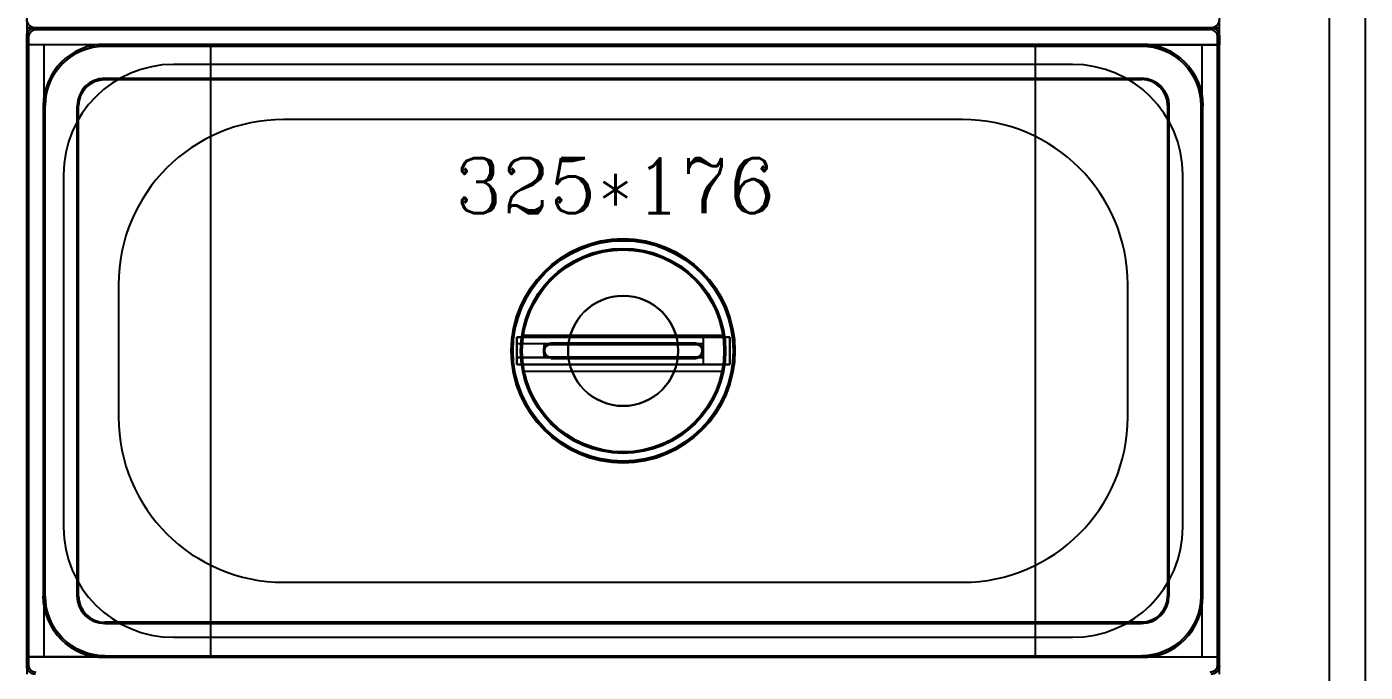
# Model space of a CAD drawing. Header units: millimetres. Extents: x 43168.9 to 43194.6, y -25545.1 to -25543.4.
# Drawn here: x 43170.38278 to 43170.39007, y -25543.88155 to -25543.87803 of the extents above; entities that cross this region are included whole.
import ezdxf

# ---------------------------------------------------------------- set-up
doc = ezdxf.new("R2010")
doc.units = ezdxf.units.MM
doc.header["$LTSCALE"] = 200
doc.layers.add('olcuic_sgh', color=183, linetype='Continuous')
doc.styles.add('ROMANC', font='romanc')

msp = doc.modelspace()

# ---------------------------------------------------------------- linework, layer by layer
for p, q in [((43170.38987904171, -25543.91191939969), (43170.38987904171, -25543.87391939969)), ((43170.38277904171, -25543.87451939969), (43170.38277904171, -25543.87803939969)), ((43170.3892790417, -25543.87803939969), (43170.3892790417, -25543.87451939969)), ((43170.3892790417, -25543.87803939969), (43170.38277904171, -25543.87803939969)), ((43170.38277904171, -25543.87803939969), (43170.38277904171, -25543.88155939969)), ((43170.38277904171, -25543.87803939969), (43170.3892790417, -25543.87803939969)), ((43170.38277904167, -25543.88151439969, 0.01700530812396488), (43170.38277904167, -25543.87808439969, 0.01700530812396488)), ((43170.38277904167, -25543.87808439969, 0.017), (43170.38277904167, -25543.87808439969, 0.01700530812396488)), ((43170.38278904167, -25543.87808939969, 0.01700530812396488), (43170.38278904167, -25543.88150939969, 0.01700530812396488)), ((43170.38278904167, -25543.87808939969, 0.01702030812396488), (43170.38278904167, -25543.88150939969, 0.01702030812396488)), ((43170.38278904167, -25543.87808939969, 0.01700530812396488), (43170.38278904167, -25543.87808939969, 0.01702030812396488)), ((43170.38282404167, -25543.87803939969, 0.01700530812396488), (43170.38923404167, -25543.87803939969, 0.01700530812396488)), ((43170.38282404167, -25543.87803939969, 0.01700530812396488), (43170.38282404167, -25543.87803939969, 0.017)), ((43170.38282404167, -25543.87803939969, 0.01700530812396488), (43170.38923404167, -25543.87803939969, 0.01700530812396488)), ((43170.38282404167, -25543.87803939969, 0.01700530812396488), (43170.38282404167, -25543.87803939969, 0.017)), ((43170.38282904166, -25543.87804939969, 0.01700530812396488), (43170.38922904167, -25543.87804939969, 0.01700530812396488)), ((43170.38282904166, -25543.87804939969, 0.01702030812396488), (43170.38922904167, -25543.87804939969, 0.01702030812396488)), ((43170.38282904166, -25543.87804939969, 0.01702030812396488), (43170.38282904166, -25543.87804939969, 0.01700530812396488)), ((43170.38922904167, -25543.87804939969, 0.01702030812396488), (43170.38922904167, -25543.87804939969, 0.01700530812396488)), ((43170.38923404167, -25543.87803939969, 0.01700530812396488), (43170.38923404167, -25543.87803939969, 0.017)), ((43170.38923404167, -25543.87803939969, 0.01700530812396488), (43170.38923404167, -25543.87803939969, 0.017)), ((43170.38926904167, -25543.87808939969, 0.01700530812396488), (43170.38926904167, -25543.87808939969, 0.01702030812396488)), ((43170.38926904167, -25543.88150939969, 0.01700530812396488), (43170.38926904167, -25543.87808939969, 0.01700530812396488)), ((43170.38926904167, -25543.88150939969, 0.01702030812396488), (43170.38926904167, -25543.87808939969, 0.01702030812396488)), ((43170.3892790417, -25543.88155939969), (43170.3892790417, -25543.87803939969)), ((43170.38927904166, -25543.87808439969, 0.017), (43170.38927904166, -25543.87808439969, 0.01700530812396488)), ((43170.38927904166, -25543.88151439969, 0.01700530812396488), (43170.38927904166, -25543.87808439969, 0.01700530812396488)), ((43170.38320404167, -25543.87813939969, 0.01697536612259146), (43170.38885404167, -25543.87813939969, 0.01697536612259146)), ((43170.38320404167, -25543.87813939969, 0.01701030812396488), (43170.38885404167, -25543.87813939969, 0.01701030812396488)), ((43170.38320404167, -25543.87813939969, 0.01697536612259146), (43170.38320404167, -25543.87813939969, 0.01701030812396488)), ((43170.38320404335, -25543.87812939969, 0.01702030812396488), (43170.38885403999, -25543.87812939969, 0.01702030812396488)), ((43170.38320404335, -25543.87812939969, 0.01702030812396488), (43170.38885403999, -25543.87812939969, 0.01702030812396488)), ((43170.38885404167, -25543.87813939969, 0.01697536612259146), (43170.38885404167, -25543.87813939969, 0.01701030812396488)), ((43170.38847904171, -25543.87823939969), (43170.38357904171, -25543.87823939969)), ((43170.38320404167, -25543.87831439969, 0.01697536614549532), (43170.38885404167, -25543.87831439969, 0.01697536614549532)), ((43170.38320404167, -25543.87831439969, 0.01697536614549532), (43170.38320404167, -25543.87832167909, 0.01699536614549532)), ((43170.38885404167, -25543.87831439969, 0.01697536614549532), (43170.38885404167, -25543.87832167909, 0.01699536614549532)), ((43170.38320404167, -25543.87832167909, 0.01699536614549532), (43170.38885404167, -25543.87832167909, 0.01699536614549532)), ((43170.38286904167, -25543.87846439969, 0.01702030812396488), (43170.38286904167, -25543.88113439969, 0.01702030812396488)), ((43170.38286904167, -25543.87846439969, 0.01702030812396488), (43170.38286904167, -25543.88113439969, 0.01702030812396488)), ((43170.38287904167, -25543.88113439969, 0.01697536612259146), (43170.38287904167, -25543.87846439969, 0.01697536612259146)), ((43170.38287904167, -25543.87846439969, 0.01697536612259146), (43170.38287904167, -25543.87846439969, 0.01701030812396488)), ((43170.38287904167, -25543.88113439969, 0.01701030812396488), (43170.38287904167, -25543.87846439969, 0.01701030812396488)), ((43170.38305404167, -25543.88113439969, 0.01697536614549532), (43170.38305404167, -25543.87846439969, 0.01697536614549532)), ((43170.38305404167, -25543.87846439969, 0.01697536614549532), (43170.38306132107, -25543.87846439969, 0.01699536614549532)), ((43170.38306132107, -25543.88113439969, 0.01699536614549532), (43170.38306132107, -25543.87846439969, 0.01699536614549532)), ((43170.38900404167, -25543.87846439969, 0.01697536614549532), (43170.38899676226, -25543.87846439969, 0.01699536614549532)), ((43170.38899676226, -25543.87846439969, 0.01699536614549532), (43170.38899676226, -25543.88113439969, 0.01699536614549532)), ((43170.38900404167, -25543.87846439969, 0.01697536614549532), (43170.38900404167, -25543.88113439969, 0.01697536614549532)), ((43170.38917904167, -25543.87846439969, 0.01697536612259146), (43170.38917904167, -25543.87846439969, 0.01701030812396488)), ((43170.38917904167, -25543.88113439969, 0.01697536612259146), (43170.38917904167, -25543.87846439969, 0.01697536612259146)), ((43170.38917904167, -25543.88113439969, 0.01701030812396488), (43170.38917904167, -25543.87846439969, 0.01701030812396488)), ((43170.38918904166, -25543.88113439969, 0.01702030812396488), (43170.38918904166, -25543.87846439969, 0.01702030812396488)), ((43170.38918904166, -25543.88113439969, 0.01702030812396488), (43170.38918904166, -25543.87846439969, 0.01702030812396488)), ((43170.38787904171, -25543.87853939969), (43170.38417904171, -25543.87853939969)), ((43170.38297904171, -25543.87883939969), (43170.38297904171, -25543.88075939969)), ((43170.38907904171, -25543.88075939969), (43170.38907904171, -25543.87883939969)), ((43170.38327904171, -25543.87943939969), (43170.38327904171, -25543.88015939969)), ((43170.38877904171, -25543.88015939969), (43170.38877904171, -25543.87943939969)), ((43170.3854503522, -25543.87972401495, 0.01694680992983347), (43170.3866103522, -25543.87972401495, 0.01694680992983347)), ((43170.3854503522, -25543.87987401495, 0.01694680992983347), (43170.3854503522, -25543.87972401495, 0.01694680992983347)), ((43170.38547729145, -25543.87971368586), (43170.38658079196, -25543.87971368586)), ((43170.3864253522, -25543.87975801495, 0.01694680992983347), (43170.3856353522, -25543.87975801495, 0.01694680992983347)), ((43170.3864253522, -25543.87975801495, 0.01694680992983347), (43170.3856353522, -25543.87975801495, 0.01694680992983347)), ((43170.3856353522, -25543.87976401495, 0.01692525226054939), (43170.3864253522, -25543.87976401495, 0.01692525226054939)), ((43170.3856353522, -25543.87976401495, 0.01692525226054939), (43170.3856353522, -25543.87976401495, 0.01694080992983348)), ((43170.3856353522, -25543.87976401495, 0.01694080992983348), (43170.3864253522, -25543.87976401495, 0.01694080992983348)), ((43170.3864253522, -25543.87976401495, 0.01692525226054939), (43170.3864253522, -25543.87976401495, 0.01694080992983348)), ((43170.3866103522, -25543.87972401495, 0.01694680992983347), (43170.3866103522, -25543.87987401495, 0.01694680992983347)), ((43170.3864253522, -25543.87983401495, 0.01692525226054939), (43170.3856353522, -25543.87983401495, 0.01692525226054939)), ((43170.3856353522, -25543.87983401495, 0.01692525226054939), (43170.3856353522, -25543.87983401495, 0.01694080992983348)), ((43170.3864253522, -25543.87983401495, 0.01694080992983348), (43170.3856353522, -25543.87983401495, 0.01694080992983348)), ((43170.3856353522, -25543.87984001495, 0.01694680992983347), (43170.3864253522, -25543.87984001495, 0.01694680992983347)), ((43170.3856353522, -25543.87984001495, 0.01694680992983347), (43170.3864253522, -25543.87984001495, 0.01694680992983347)), ((43170.3864253522, -25543.87983401495, 0.01692525226054939), (43170.3864253522, -25543.87983401495, 0.01694080992983348)), ((43170.3866103522, -25543.87987401495, 0.01694680992983347), (43170.3854503522, -25543.87987401495, 0.01694680992983347)), ((43170.38548160679, -25543.87990935524), (43170.38657647662, -25543.87990935524)), ((43170.38417904171, -25543.88105939969), (43170.38787904171, -25543.88105939969)), ((43170.38287904167, -25543.88113439969, 0.01697536612259146), (43170.38287904167, -25543.88113439969, 0.01701030812396488)), ((43170.38305404167, -25543.88113439969, 0.01697536614549532), (43170.38306132107, -25543.88113439969, 0.01699536614549532)), ((43170.38900404167, -25543.88113439969, 0.01697536614549532), (43170.38899676226, -25543.88113439969, 0.01699536614549532)), ((43170.38917904167, -25543.88113439969, 0.01697536612259146), (43170.38917904167, -25543.88113439969, 0.01701030812396488)), ((43170.38885404167, -25543.88127712028, 0.01699536614549532), (43170.38320404167, -25543.88127712028, 0.01699536614549532)), ((43170.38320404167, -25543.88128439969, 0.01697536614549532), (43170.38320404167, -25543.88127712028, 0.01699536614549532)), ((43170.38320404167, -25543.88128439969, 0.01697536614549532), (43170.38885404167, -25543.88128439969, 0.01697536614549532)), ((43170.38885404167, -25543.88128439969, 0.01697536614549532), (43170.38885404167, -25543.88127712028, 0.01699536614549532)), ((43170.38357904171, -25543.88135939969), (43170.38847904171, -25543.88135939969)), ((43170.38277904167, -25543.88151439969, 0.017), (43170.38277904167, -25543.88151439969, 0.01700530812396488)), ((43170.38278904167, -25543.88150939969, 0.01700530812396488), (43170.38278904167, -25543.88150939969, 0.01702030812396488)), ((43170.38320404167, -25543.88145939969, 0.01697536612259146), (43170.38885404167, -25543.88145939969, 0.01697536612259146)), ((43170.38320404167, -25543.88145939969, 0.01701030812396488), (43170.38885404167, -25543.88145939969, 0.01701030812396488)), ((43170.38320404167, -25543.88145939969, 0.01697536612259146), (43170.38320404167, -25543.88145939969, 0.01701030812396488)), ((43170.38885403999, -25543.88146939969, 0.01702030812396488), (43170.38320404335, -25543.88146939969, 0.01702030812396488)), ((43170.38885403999, -25543.88146939969, 0.01702030812396488), (43170.38320404335, -25543.88146939969, 0.01702030812396488)), ((43170.38885404167, -25543.88145939969, 0.01697536612259146), (43170.38885404167, -25543.88145939969, 0.01701030812396488)), ((43170.38926904167, -25543.88150939969, 0.01700530812396488), (43170.38926904167, -25543.88150939969, 0.01702030812396488)), ((43170.38927904166, -25543.88151439969, 0.017), (43170.38927904166, -25543.88151439969, 0.01700530812396488))]:
    msp.add_line(p, q)
at = {"extrusion": (0, 0, -1)}
for p, q in [((43170.38277904167, -25543.87808439969, 0.017), (43170.38277904167, -25543.87813301733, 0.017)), ((43170.38282404167, -25543.87803939969, 0.017), (43170.38923404167, -25543.87803939969, 0.017)), ((43170.38923404167, -25543.87803939969, 0.017), (43170.38282404167, -25543.87803939969, 0.017)), ((43170.38927904166, -25543.87808439969, 0.017), (43170.38927904166, -25543.87813301733, 0.017)), ((43170.38927904166, -25543.87813301733, 0.017), (43170.38277904167, -25543.87813301733, 0.017)), ((43170.38277904167, -25543.87813301733, 0.01699999849628868), (43170.38277904167, -25543.88146578204, 0.01699999849628868)), ((43170.38287264581, -25543.87813301733, 0.01699999849628868), (43170.38277904167, -25543.87813301733, 0.01699999849628868)), ((43170.38287264581, -25543.87813301733, 0.01696730481344064), (43170.38287264581, -25543.88146578204, 0.01696730481344064)), ((43170.38378255105, -25543.87813301733, 0.01696730481344064), (43170.38287264581, -25543.87813301733, 0.01696730481344064)), ((43170.38287264581, -25543.87813301733, 0.01699999849628868), (43170.38287264581, -25543.88146578204, 0.01699999849628868)), ((43170.38827553229, -25543.87813301733, 0.01697012413971282), (43170.38378255105, -25543.87813301733, 0.01697012413971282)), ((43170.38378255105, -25543.88146578204, 0.01697012413971282), (43170.38378255105, -25543.87813301733, 0.01697012413971282)), ((43170.38378255105, -25543.88146578204, 0.01696730481344064), (43170.38378255105, -25543.87813301733, 0.01696730481344064)), ((43170.38827553229, -25543.87813301733, 0.01697012413971282), (43170.38827553229, -25543.88146578204, 0.01697012413971282)), ((43170.38827553229, -25543.87813301733, 0.01696730481344064), (43170.38827553229, -25543.88146578204, 0.01696730481344064)), ((43170.38827553229, -25543.87813301733, 0.01696730481344064), (43170.38918543753, -25543.87813301733, 0.01696730481344064)), ((43170.38918543753, -25543.88146578204, 0.01696730481344064), (43170.38918543753, -25543.87813301733, 0.01696730481344064)), ((43170.38918543753, -25543.88146578204, 0.01699999849628868), (43170.38918543753, -25543.87813301733, 0.01699999849628868)), ((43170.38918543753, -25543.87813301733, 0.01699999849628868), (43170.38927904166, -25543.87813301733, 0.01699999849628868)), ((43170.38927904166, -25543.88146578204, 0.01699999849628868), (43170.38927904166, -25543.87813301733, 0.01699999849628868)), ((43170.38646620157, -25543.87972401495, 0.01694268207227696), (43170.3854503522, -25543.87972401495, 0.01694268207227696)), ((43170.3854503522, -25543.87972401495, 0.01694268207227696), (43170.3854503522, -25543.87976127201, 0.01694268207227696)), ((43170.38646620157, -25543.87976127201, 0.01694268207227696), (43170.3854503522, -25543.87976127201, 0.01694268207227696)), ((43170.3855975962, -25543.87976127201, 0.01694264986646793), (43170.3854503522, -25543.87976127201, 0.01694264986646793)), ((43170.3854503522, -25543.87976127201, 0.01694264986646793), (43170.3854503522, -25543.87983607016, 0.01694264986646793)), ((43170.38646620157, -25543.87976127201, 0.01692079883209156), (43170.3855975962, -25543.87976127201, 0.01692079883209156)), ((43170.3855975962, -25543.87976127201, 0.01692079883209156), (43170.3855975962, -25543.87983607016, 0.01692079883209156)), ((43170.3855975962, -25543.87976127201, 0.01694264986646793), (43170.3855975962, -25543.87983607016, 0.01694264986646793)), ((43170.38646620157, -25543.87972401495, 0.01694268207227696), (43170.38646620157, -25543.87976127201, 0.01694268207227696)), ((43170.3866103522, -25543.87972401495, 0.01694270540042316), (43170.38646620157, -25543.87972401495, 0.01694270540042316)), ((43170.38646620157, -25543.87972401495, 0.01694270540042316), (43170.38646620157, -25543.87987401495, 0.01694270540042316)), ((43170.38646620157, -25543.87976127201, 0.01692079883209156), (43170.38646620157, -25543.87983607016, 0.01692079883209156)), ((43170.3866103522, -25543.87987401495, 0.01694270540042316), (43170.3866103522, -25543.87972401495, 0.01694270540042316)), ((43170.38646620157, -25543.87983607016, 0.01694268207227696), (43170.3854503522, -25543.87983607016, 0.01694268207227696)), ((43170.3854503522, -25543.87983607016, 0.01694268207227696), (43170.3854503522, -25543.87987401495, 0.01694268207227696)), ((43170.3854503522, -25543.87983607016, 0.01694264986646793), (43170.3855975962, -25543.87983607016, 0.01694264986646793)), ((43170.3855975962, -25543.87983607016, 0.01692079883209156), (43170.38646620157, -25543.87983607016, 0.01692079883209156)), ((43170.38646620157, -25543.87983607016, 0.01694268207227696), (43170.38646620157, -25543.87987401495, 0.01694268207227696)), ((43170.3854503522, -25543.87987401495, 0.01694268207227696), (43170.38646620157, -25543.87987401495, 0.01694268207227696)), ((43170.38646620157, -25543.87987401495, 0.01694270540042316), (43170.3866103522, -25543.87987401495, 0.01694270540042316)), ((43170.38277904167, -25543.88146578204, 0.017), (43170.38927904166, -25543.88146578204, 0.017)), ((43170.38277904167, -25543.88151439969, 0.017), (43170.38277904167, -25543.88146578204, 0.017)), ((43170.38287264581, -25543.88146578204, 0.01699999849628868), (43170.38277904167, -25543.88146578204, 0.01699999849628868)), ((43170.38378255105, -25543.88146578204, 0.01696730481344064), (43170.38287264581, -25543.88146578204, 0.01696730481344064)), ((43170.38378255105, -25543.88146578204, 0.01697012413971282), (43170.38827553229, -25543.88146578204, 0.01697012413971282)), ((43170.38827553229, -25543.88146578204, 0.01696730481344064), (43170.38918543753, -25543.88146578204, 0.01696730481344064)), ((43170.38918543753, -25543.88146578204, 0.01699999849628868), (43170.38927904166, -25543.88146578204, 0.01699999849628868)), ((43170.38927904166, -25543.88151439969, 0.017), (43170.38927904166, -25543.88146578204, 0.017))]:
    msp.add_line(p, q, dxfattribs=at)
at = {"extrusion": (-1, 9.963745684997313e-15, 0)}
for p, q in [((43170.38277904167, -25543.88151439969, 0.01700530812396488), (43170.38277904167, -25543.87808439969, 0.01700530812396488)), ((43170.38277904167, -25543.87808439969, 0.017), (43170.38277904167, -25543.87808439969, 0.01700530812396488)), ((43170.38277904167, -25543.87808439969, 0.017), (43170.38277904167, -25543.87813301733, 0.017)), ((43170.38278904167, -25543.87808939969, 0.01702030812396488), (43170.38278904167, -25543.88150939969, 0.01702030812396488)), ((43170.38278904167, -25543.87808939969, 0.01700530812396488), (43170.38278904167, -25543.87808939969, 0.01702030812396488)), ((43170.38278904167, -25543.87808939969, 0.01700530812396488), (43170.38278904167, -25543.88150939969, 0.01700530812396488)), ((43170.38277904167, -25543.87813301733, 0.017), (43170.38277904167, -25543.87813301733, 0.01699999849628868)), ((43170.38277904167, -25543.87813301733, 0.01699999849628868), (43170.38277904167, -25543.88146578204, 0.01699999849628868)), ((43170.38287264581, -25543.87813301733, 0.01699999849628868), (43170.38287264581, -25543.88146578204, 0.01699999849628868)), ((43170.38287264581, -25543.87813301733, 0.01696730481344064), (43170.38287264581, -25543.87813301733, 0.01699999849628868)), ((43170.38287264581, -25543.87813301733, 0.01696730481344064), (43170.38287264581, -25543.88146578204, 0.01696730481344064)), ((43170.38277904167, -25543.88151439969, 0.017), (43170.38277904167, -25543.88146578204, 0.017)), ((43170.38277904167, -25543.88146578204, 0.017), (43170.38277904167, -25543.88146578204, 0.01699999849628868)), ((43170.38277904167, -25543.88151439969, 0.017), (43170.38277904167, -25543.88151439969, 0.01700530812396488)), ((43170.38278904167, -25543.88150939969, 0.01700530812396488), (43170.38278904167, -25543.88150939969, 0.01702030812396488)), ((43170.38287264581, -25543.88146578204, 0.01696730481344064), (43170.38287264581, -25543.88146578204, 0.01699999849628868))]:
    msp.add_line(p, q, dxfattribs=at)
at = {"extrusion": (-9.496606255287728e-15, -1, 0)}
for p, q in [((43170.38282404167, -25543.87803939969, 0.017), (43170.38923404167, -25543.87803939969, 0.017)), ((43170.38282404167, -25543.87803939969, 0.01700530812396488), (43170.38282404167, -25543.87803939969, 0.017)), ((43170.38282404167, -25543.87803939969, 0.01700530812396488), (43170.38923404167, -25543.87803939969, 0.01700530812396488)), ((43170.38923404167, -25543.87803939969, 0.01700530812396488), (43170.38923404167, -25543.87803939969, 0.017))]:
    msp.add_line(p, q, dxfattribs=at)
at = {"extrusion": (9.451200031648997e-15, 1, 0)}
for p, q in [((43170.38282404167, -25543.87803939969, 0.01700530812396488), (43170.38923404167, -25543.87803939969, 0.01700530812396488)), ((43170.38282404167, -25543.87803939969, 0.01700530812396488), (43170.38282404167, -25543.87803939969, 0.017)), ((43170.38923404167, -25543.87803939969, 0.017), (43170.38282404167, -25543.87803939969, 0.017)), ((43170.38923404167, -25543.87803939969, 0.01700530812396488), (43170.38923404167, -25543.87803939969, 0.017))]:
    msp.add_line(p, q, dxfattribs=at)
at = {"extrusion": (9.718824414232837e-15, 1, 0)}
for p, q in [((43170.38282904166, -25543.87804939969, 0.01702030812396488), (43170.38922904167, -25543.87804939969, 0.01702030812396488)), ((43170.38282904166, -25543.87804939969, 0.01702030812396488), (43170.38282904166, -25543.87804939969, 0.01700530812396488)), ((43170.38282904166, -25543.87804939969, 0.01700530812396488), (43170.38922904167, -25543.87804939969, 0.01700530812396488)), ((43170.38922904167, -25543.87804939969, 0.01702030812396488), (43170.38922904167, -25543.87804939969, 0.01700530812396488)), ((43170.38927904166, -25543.87813301733, 0.017), (43170.38277904167, -25543.87813301733, 0.017)), ((43170.38277904167, -25543.87813301733, 0.017), (43170.38277904167, -25543.87813301733, 0.01699999849628868)), ((43170.38287264581, -25543.87813301733, 0.01699999849628868), (43170.38277904167, -25543.87813301733, 0.01699999849628868)), ((43170.38287264581, -25543.87813301733, 0.01696730481344064), (43170.38287264581, -25543.87813301733, 0.01699999849628868)), ((43170.38378255105, -25543.87813301733, 0.01696730481344064), (43170.38287264581, -25543.87813301733, 0.01696730481344064)), ((43170.38378255105, -25543.87813301733, 0.01697012413971282), (43170.38378255105, -25543.87813301733, 0.01696730481344064)), ((43170.38827553229, -25543.87813301733, 0.01697012413971282), (43170.38378255105, -25543.87813301733, 0.01697012413971282)), ((43170.38827553229, -25543.87813301733, 0.01696730481344064), (43170.38918543753, -25543.87813301733, 0.01696730481344064)), ((43170.38827553229, -25543.87813301733, 0.01697012413971282), (43170.38827553229, -25543.87813301733, 0.01696730481344064)), ((43170.38918543753, -25543.87813301733, 0.01699999849628868), (43170.38927904166, -25543.87813301733, 0.01699999849628868)), ((43170.38918543753, -25543.87813301733, 0.01696730481344064), (43170.38918543753, -25543.87813301733, 0.01699999849628868)), ((43170.38927904166, -25543.87813301733, 0.017), (43170.38927904166, -25543.87813301733, 0.01699999849628868))]:
    msp.add_line(p, q, dxfattribs=at)
at = {"extrusion": (1, -8.984060601939412e-15, 0)}
for p, q in [((43170.38926904167, -25543.88150939969, 0.01700530812396488), (43170.38926904167, -25543.87808939969, 0.01700530812396488)), ((43170.38926904167, -25543.87808939969, 0.01700530812396488), (43170.38926904167, -25543.87808939969, 0.01702030812396488)), ((43170.38926904167, -25543.88150939969, 0.01702030812396488), (43170.38926904167, -25543.87808939969, 0.01702030812396488)), ((43170.38927904166, -25543.87808439969, 0.017), (43170.38927904166, -25543.87813301733, 0.017)), ((43170.38927904166, -25543.87808439969, 0.017), (43170.38927904166, -25543.87808439969, 0.01700530812396488)), ((43170.38927904166, -25543.88151439969, 0.01700530812396488), (43170.38927904166, -25543.87808439969, 0.01700530812396488)), ((43170.38918543753, -25543.88146578204, 0.01696730481344064), (43170.38918543753, -25543.87813301733, 0.01696730481344064)), ((43170.38918543753, -25543.87813301733, 0.01696730481344064), (43170.38918543753, -25543.87813301733, 0.01699999849628868)), ((43170.38918543753, -25543.88146578204, 0.01699999849628868), (43170.38918543753, -25543.87813301733, 0.01699999849628868)), ((43170.38927904166, -25543.88146578204, 0.01699999849628868), (43170.38927904166, -25543.87813301733, 0.01699999849628868)), ((43170.38927904166, -25543.87813301733, 0.017), (43170.38927904166, -25543.87813301733, 0.01699999849628868)), ((43170.38918543753, -25543.88146578204, 0.01696730481344064), (43170.38918543753, -25543.88146578204, 0.01699999849628868)), ((43170.38926904167, -25543.88150939969, 0.01700530812396488), (43170.38926904167, -25543.88150939969, 0.01702030812396488)), ((43170.38927904166, -25543.88146578204, 0.017), (43170.38927904166, -25543.88146578204, 0.01699999849628868)), ((43170.38927904166, -25543.88151439969, 0.017), (43170.38927904166, -25543.88146578204, 0.017)), ((43170.38927904166, -25543.88151439969, 0.017), (43170.38927904166, -25543.88151439969, 0.01700530812396488))]:
    msp.add_line(p, q, dxfattribs=at)
at = {"extrusion": (-8.931519443861538e-15, -1, 0)}
for p, q in [((43170.38320404167, -25543.87813939969, 0.01697536612259146), (43170.38885404167, -25543.87813939969, 0.01697536612259146)), ((43170.38320404167, -25543.87813939969, 0.01697536612259146), (43170.38320404167, -25543.87813939969, 0.01701030812396488)), ((43170.38320404167, -25543.87813939969, 0.01701030812396488), (43170.38885404167, -25543.87813939969, 0.01701030812396488)), ((43170.38885404167, -25543.87813939969, 0.01697536612259146), (43170.38885404167, -25543.87813939969, 0.01701030812396488))]:
    msp.add_line(p, q, dxfattribs=at)
at = {"extrusion": (1, -9.963745684997313e-15, 0)}
for p, q in [((43170.38378255105, -25543.88146578204, 0.01696730481344064), (43170.38378255105, -25543.87813301733, 0.01696730481344064)), ((43170.38378255105, -25543.87813301733, 0.01697012413971282), (43170.38378255105, -25543.87813301733, 0.01696730481344064)), ((43170.38378255105, -25543.88146578204, 0.01697012413971282), (43170.38378255105, -25543.87813301733, 0.01697012413971282)), ((43170.38287904167, -25543.88113439969, 0.01697536612259146), (43170.38287904167, -25543.87846439969, 0.01697536612259146)), ((43170.38287904167, -25543.87846439969, 0.01697536612259146), (43170.38287904167, -25543.87846439969, 0.01701030812396488)), ((43170.38287904167, -25543.88113439969, 0.01701030812396488), (43170.38287904167, -25543.87846439969, 0.01701030812396488)), ((43170.38287904167, -25543.88113439969, 0.01697536612259146), (43170.38287904167, -25543.88113439969, 0.01701030812396488)), ((43170.38378255105, -25543.88146578204, 0.01697012413971282), (43170.38378255105, -25543.88146578204, 0.01696730481344064))]:
    msp.add_line(p, q, dxfattribs=at)
at = {"extrusion": (-1, 8.984060601939412e-15, 0)}
for p, q in [((43170.38827553229, -25543.87813301733, 0.01697012413971282), (43170.38827553229, -25543.88146578204, 0.01697012413971282)), ((43170.38827553229, -25543.87813301733, 0.01697012413971282), (43170.38827553229, -25543.87813301733, 0.01696730481344064)), ((43170.38827553229, -25543.87813301733, 0.01696730481344064), (43170.38827553229, -25543.88146578204, 0.01696730481344064)), ((43170.38917904167, -25543.88113439969, 0.01701030812396488), (43170.38917904167, -25543.87846439969, 0.01701030812396488)), ((43170.38917904167, -25543.87846439969, 0.01697536612259146), (43170.38917904167, -25543.87846439969, 0.01701030812396488)), ((43170.38917904167, -25543.88113439969, 0.01697536612259146), (43170.38917904167, -25543.87846439969, 0.01697536612259146)), ((43170.38917904167, -25543.88113439969, 0.01697536612259146), (43170.38917904167, -25543.88113439969, 0.01701030812396488)), ((43170.38827553229, -25543.88146578204, 0.01697012413971282), (43170.38827553229, -25543.88146578204, 0.01696730481344064))]:
    msp.add_line(p, q, dxfattribs=at)
at = {"extrusion": (8.392882913802558e-15, 0.9396926207859099, 0.3420201433256649)}
for p, q in [((43170.38320404167, -25543.87831439969, 0.01697536614549532), (43170.38320404167, -25543.87832167909, 0.01699536614549532)), ((43170.38320404167, -25543.87831439969, 0.01697536614549532), (43170.38885404167, -25543.87831439969, 0.01697536614549532)), ((43170.38885404167, -25543.87831439969, 0.01697536614549532), (43170.38885404167, -25543.87832167909, 0.01699536614549532)), ((43170.38320404167, -25543.87832167909, 0.01699536614549532), (43170.38885404167, -25543.87832167909, 0.01699536614549532))]:
    msp.add_line(p, q, dxfattribs=at)
at = {"extrusion": (-0.9396926207858992, 9.362858295579319e-15, 0.3420201433256944)}
for p, q in [((43170.38305404167, -25543.87846439969, 0.01697536614549532), (43170.38306132107, -25543.87846439969, 0.01699536614549532)), ((43170.38305404167, -25543.88113439969, 0.01697536614549532), (43170.38305404167, -25543.87846439969, 0.01697536614549532)), ((43170.38306132107, -25543.88113439969, 0.01699536614549532), (43170.38306132107, -25543.87846439969, 0.01699536614549532)), ((43170.38305404167, -25543.88113439969, 0.01697536614549532), (43170.38306132107, -25543.88113439969, 0.01699536614549532))]:
    msp.add_line(p, q, dxfattribs=at)
at = {"extrusion": (0.9396926207858992, -8.442255452335788e-15, 0.3420201433256944)}
for p, q in [((43170.38900404167, -25543.87846439969, 0.01697536614549532), (43170.38899676226, -25543.87846439969, 0.01699536614549532)), ((43170.38899676226, -25543.87846439969, 0.01699536614549532), (43170.38899676226, -25543.88113439969, 0.01699536614549532)), ((43170.38900404167, -25543.87846439969, 0.01697536614549532), (43170.38900404167, -25543.88113439969, 0.01697536614549532)), ((43170.38900404167, -25543.88113439969, 0.01697536614549532), (43170.38899676226, -25543.88113439969, 0.01699536614549532))]:
    msp.add_line(p, q, dxfattribs=at)
at = {"extrusion": (9.657594096541718e-15, 1, 0)}
for p, q in [((43170.38646620157, -25543.87972401495, 0.01694268207227696), (43170.3854503522, -25543.87972401495, 0.01694268207227696)), ((43170.3854503522, -25543.87972401495, 0.01694268207227696), (43170.3854503522, -25543.87972401495, 0.01694680992983347)), ((43170.3854503522, -25543.87972401495, 0.01694680992983347), (43170.3866103522, -25543.87972401495, 0.01694680992983347)), ((43170.3855975962, -25543.87976127201, 0.01694264986646793), (43170.3854503522, -25543.87976127201, 0.01694264986646793)), ((43170.3854503522, -25543.87976127201, 0.01694268207227696), (43170.3854503522, -25543.87976127201, 0.01694264986646793)), ((43170.38646620157, -25543.87976127201, 0.01694268207227696), (43170.3854503522, -25543.87976127201, 0.01694268207227696)), ((43170.3855975962, -25543.87976127201, 0.01692079883209156), (43170.3855975962, -25543.87976127201, 0.01694264986646793)), ((43170.38646620157, -25543.87976127201, 0.01692079883209156), (43170.3855975962, -25543.87976127201, 0.01692079883209156)), ((43170.38646620157, -25543.87972401495, 0.01694270540042316), (43170.38646620157, -25543.87972401495, 0.01694268207227696)), ((43170.3866103522, -25543.87972401495, 0.01694270540042316), (43170.38646620157, -25543.87972401495, 0.01694270540042316)), ((43170.38646620157, -25543.87976127201, 0.01694268207227696), (43170.38646620157, -25543.87976127201, 0.01692079883209156)), ((43170.3866103522, -25543.87972401495, 0.01694270540042316), (43170.3866103522, -25543.87972401495, 0.01694680992983347))]:
    msp.add_line(p, q, dxfattribs=at)
at = {"extrusion": (-1, 9.657594096541718e-15, 0)}
for p, q in [((43170.3854503522, -25543.87972401495, 0.01694268207227696), (43170.3854503522, -25543.87976127201, 0.01694268207227696)), ((43170.3854503522, -25543.87972401495, 0.01694268207227696), (43170.3854503522, -25543.87972401495, 0.01694680992983347)), ((43170.3854503522, -25543.87987401495, 0.01694680992983347), (43170.3854503522, -25543.87972401495, 0.01694680992983347)), ((43170.3854503522, -25543.87976127201, 0.01694264986646793), (43170.3854503522, -25543.87983607016, 0.01694264986646793)), ((43170.3854503522, -25543.87976127201, 0.01694268207227696), (43170.3854503522, -25543.87976127201, 0.01694264986646793)), ((43170.3855975962, -25543.87976127201, 0.01692079883209156), (43170.3855975962, -25543.87976127201, 0.01694264986646793)), ((43170.3855975962, -25543.87976127201, 0.01692079883209156), (43170.3855975962, -25543.87983607016, 0.01692079883209156)), ((43170.3855975962, -25543.87976127201, 0.01694264986646793), (43170.3855975962, -25543.87983607016, 0.01694264986646793)), ((43170.3854503522, -25543.87983607016, 0.01694264986646793), (43170.3854503522, -25543.87983607016, 0.01694268207227696)), ((43170.3854503522, -25543.87983607016, 0.01694268207227696), (43170.3854503522, -25543.87987401495, 0.01694268207227696)), ((43170.3855975962, -25543.87983607016, 0.01694264986646793), (43170.3855975962, -25543.87983607016, 0.01692079883209156)), ((43170.3854503522, -25543.87987401495, 0.01694268207227696), (43170.3854503522, -25543.87987401495, 0.01694680992983347))]:
    msp.add_line(p, q, dxfattribs=at)
at = {"extrusion": (-1.325527883456754e-14, -1, 0)}
for p, q in [((43170.3856353522, -25543.87976401495, 0.01694080992983348), (43170.3864253522, -25543.87976401495, 0.01694080992983348)), ((43170.3856353522, -25543.87976401495, 0.01692525226054939), (43170.3856353522, -25543.87976401495, 0.01694080992983348)), ((43170.3856353522, -25543.87976401495, 0.01692525226054939), (43170.3864253522, -25543.87976401495, 0.01692525226054939)), ((43170.3864253522, -25543.87976401495, 0.01692525226054939), (43170.3864253522, -25543.87976401495, 0.01694080992983348))]:
    msp.add_line(p, q, dxfattribs=at)
at = {"extrusion": (1, -9.657594096541718e-15, 0)}
for p, q in [((43170.38646620157, -25543.87972401495, 0.01694268207227696), (43170.38646620157, -25543.87976127201, 0.01694268207227696)), ((43170.38646620157, -25543.87972401495, 0.01694270540042316), (43170.38646620157, -25543.87972401495, 0.01694268207227696)), ((43170.38646620157, -25543.87972401495, 0.01694270540042316), (43170.38646620157, -25543.87987401495, 0.01694270540042316)), ((43170.38646620157, -25543.87976127201, 0.01694268207227696), (43170.38646620157, -25543.87976127201, 0.01692079883209156)), ((43170.38646620157, -25543.87976127201, 0.01692079883209156), (43170.38646620157, -25543.87983607016, 0.01692079883209156)), ((43170.3866103522, -25543.87987401495, 0.01694270540042316), (43170.3866103522, -25543.87972401495, 0.01694270540042316)), ((43170.3866103522, -25543.87972401495, 0.01694270540042316), (43170.3866103522, -25543.87972401495, 0.01694680992983347)), ((43170.3866103522, -25543.87972401495, 0.01694680992983347), (43170.3866103522, -25543.87987401495, 0.01694680992983347)), ((43170.38646620157, -25543.87983607016, 0.01692079883209156), (43170.38646620157, -25543.87983607016, 0.01694268207227696)), ((43170.38646620157, -25543.87983607016, 0.01694268207227696), (43170.38646620157, -25543.87987401495, 0.01694268207227696)), ((43170.38646620157, -25543.87987401495, 0.01694268207227696), (43170.38646620157, -25543.87987401495, 0.01694270540042316)), ((43170.3866103522, -25543.87987401495, 0.01694270540042316), (43170.3866103522, -25543.87987401495, 0.01694680992983347))]:
    msp.add_line(p, q, dxfattribs=at)
at = {"extrusion": (-9.657594096541718e-15, -1, 0)}
for p, q in [((43170.3854503522, -25543.87983607016, 0.01694264986646793), (43170.3855975962, -25543.87983607016, 0.01694264986646793)), ((43170.3854503522, -25543.87983607016, 0.01694264986646793), (43170.3854503522, -25543.87983607016, 0.01694268207227696)), ((43170.38646620157, -25543.87983607016, 0.01694268207227696), (43170.3854503522, -25543.87983607016, 0.01694268207227696)), ((43170.3855975962, -25543.87983607016, 0.01694264986646793), (43170.3855975962, -25543.87983607016, 0.01692079883209156)), ((43170.3855975962, -25543.87983607016, 0.01692079883209156), (43170.38646620157, -25543.87983607016, 0.01692079883209156)), ((43170.38646620157, -25543.87983607016, 0.01692079883209156), (43170.38646620157, -25543.87983607016, 0.01694268207227696)), ((43170.3854503522, -25543.87987401495, 0.01694268207227696), (43170.38646620157, -25543.87987401495, 0.01694268207227696)), ((43170.3854503522, -25543.87987401495, 0.01694268207227696), (43170.3854503522, -25543.87987401495, 0.01694680992983347)), ((43170.3866103522, -25543.87987401495, 0.01694680992983347), (43170.3854503522, -25543.87987401495, 0.01694680992983347)), ((43170.38646620157, -25543.87987401495, 0.01694268207227696), (43170.38646620157, -25543.87987401495, 0.01694270540042316)), ((43170.38646620157, -25543.87987401495, 0.01694270540042316), (43170.3866103522, -25543.87987401495, 0.01694270540042316)), ((43170.3866103522, -25543.87987401495, 0.01694270540042316), (43170.3866103522, -25543.87987401495, 0.01694680992983347))]:
    msp.add_line(p, q, dxfattribs=at)
at = {"extrusion": (1.325527883456754e-14, 1, 0)}
for p, q in [((43170.3864253522, -25543.87983401495, 0.01694080992983348), (43170.3856353522, -25543.87983401495, 0.01694080992983348)), ((43170.3856353522, -25543.87983401495, 0.01692525226054939), (43170.3856353522, -25543.87983401495, 0.01694080992983348)), ((43170.3864253522, -25543.87983401495, 0.01692525226054939), (43170.3856353522, -25543.87983401495, 0.01692525226054939)), ((43170.3864253522, -25543.87983401495, 0.01692525226054939), (43170.3864253522, -25543.87983401495, 0.01694080992983348))]:
    msp.add_line(p, q, dxfattribs=at)
at = {"extrusion": (-9.412230834112752e-15, -0.9396926207859099, 0.3420201433256649)}
for p, q in [((43170.38320404167, -25543.88128439969, 0.01697536614549532), (43170.38320404167, -25543.88127712028, 0.01699536614549532)), ((43170.38885404167, -25543.88127712028, 0.01699536614549532), (43170.38320404167, -25543.88127712028, 0.01699536614549532)), ((43170.38320404167, -25543.88128439969, 0.01697536614549532), (43170.38885404167, -25543.88128439969, 0.01697536614549532)), ((43170.38885404167, -25543.88128439969, 0.01697536614549532), (43170.38885404167, -25543.88127712028, 0.01699536614549532))]:
    msp.add_line(p, q, dxfattribs=at)
at = {"extrusion": (-9.228981872703886e-15, -1, 0)}
for p, q in [((43170.38287264581, -25543.88146578204, 0.01699999849628868), (43170.38277904167, -25543.88146578204, 0.01699999849628868)), ((43170.38277904167, -25543.88146578204, 0.017), (43170.38277904167, -25543.88146578204, 0.01699999849628868)), ((43170.38277904167, -25543.88146578204, 0.017), (43170.38927904166, -25543.88146578204, 0.017)), ((43170.38378255105, -25543.88146578204, 0.01696730481344064), (43170.38287264581, -25543.88146578204, 0.01696730481344064)), ((43170.38287264581, -25543.88146578204, 0.01696730481344064), (43170.38287264581, -25543.88146578204, 0.01699999849628868)), ((43170.38378255105, -25543.88146578204, 0.01697012413971282), (43170.38827553229, -25543.88146578204, 0.01697012413971282)), ((43170.38378255105, -25543.88146578204, 0.01697012413971282), (43170.38378255105, -25543.88146578204, 0.01696730481344064)), ((43170.38827553229, -25543.88146578204, 0.01697012413971282), (43170.38827553229, -25543.88146578204, 0.01696730481344064)), ((43170.38827553229, -25543.88146578204, 0.01696730481344064), (43170.38918543753, -25543.88146578204, 0.01696730481344064)), ((43170.38918543753, -25543.88146578204, 0.01696730481344064), (43170.38918543753, -25543.88146578204, 0.01699999849628868)), ((43170.38918543753, -25543.88146578204, 0.01699999849628868), (43170.38927904166, -25543.88146578204, 0.01699999849628868)), ((43170.38927904166, -25543.88146578204, 0.017), (43170.38927904166, -25543.88146578204, 0.01699999849628868))]:
    msp.add_line(p, q, dxfattribs=at)
at = {"extrusion": (1.001628684307519e-14, 1, 0)}
for p, q in [((43170.38320404167, -25543.88145939969, 0.01701030812396488), (43170.38885404167, -25543.88145939969, 0.01701030812396488)), ((43170.38320404167, -25543.88145939969, 0.01697536612259146), (43170.38320404167, -25543.88145939969, 0.01701030812396488)), ((43170.38320404167, -25543.88145939969, 0.01697536612259146), (43170.38885404167, -25543.88145939969, 0.01697536612259146)), ((43170.38885404167, -25543.88145939969, 0.01697536612259146), (43170.38885404167, -25543.88145939969, 0.01701030812396488))]:
    msp.add_line(p, q, dxfattribs=at)
for centre, radius in [((43170.38602904167, -25543.87979939969, 0.01697012413971282), 0.0006093832180644341), ((43170.38602904167, -25543.87979939969, 0.01697012413971282), 0.0006093832180644341), ((43170.38602904167, -25543.87979939968, 0.01699536614549532), 0.0006093832180644341), ((43170.38602904167, -25543.87979939968, 0.01697012413971282), 0.0006093832180644341), ((43170.38602904167, -25543.87979939969, 0.01697012413971282), 0.0006073208690102604), ((43170.38602904167, -25543.87979939969, 0.01697012413971282), 0.0006073208690102604), ((43170.38602904167, -25543.87979939969, 0.01693903110142297), 0.0006015590761448693), ((43170.38602904167, -25543.87979939969, 0.01694103110142297), 0.0006000000000000001), ((43170.38602904167, -25543.87979939969, 0.01694103110142297), 0.0006000000000000001), ((43170.38602904171, -25543.87979939969), 0.0005583683420431044), ((43170.38602904167, -25543.87979939969, 0.01693903110142298), 0.0005514594821579351), ((43170.38602904167, -25543.87979939969, 0.01694103110142298), 0.0005500000000000029), ((43170.38602904167, -25543.87979939969, 0.01694103110142298), 0.0005500000000000029), ((43170.38602904167, -25543.87979939969, 0.01673903110142297), 0.0003000860417076922), ((43170.38602904167, -25543.87979939969, 0.01674103110142297), 0.000300000000000523), ((43170.38602904167, -25543.87979939969, 0.01674103110142297), 0.000300000000000523)]:
    msp.add_circle(centre, radius)
at = {"extrusion": (0, 0, -1)}
for centre, radius in [((-43170.38602904167, -25543.87979939968, -0.01697012413971282), 0.0006093832180644341), ((-43170.38602904167, -25543.87979939968, -0.01699536614549532), 0.0006093832180644341), ((-43170.38602904167, -25543.87979939969, -0.01693903110142297), 0.0006015590761448693), ((-43170.38602904167, -25543.87979939969, -0.01693903110142298), 0.0005514594821579351), ((-43170.38602904167, -25543.87979939969, -0.01673903110142297), 0.0003000860417076922)]:
    msp.add_circle(centre, radius, dxfattribs=at)
for centre, radius, start, end in [((43170.38282404167, -25543.87799439969, 0.01700530812396488), 4.500000000000001e-05, 180, 270), ((43170.38282404167, -25543.87799439969, 0.01700530812396488), 4.500000000000001e-05, 180, 270), ((43170.38923404167, -25543.87799439969, 0.01700530812396488), 4.5e-05, 270, 0), ((43170.38923404167, -25543.87799439969, 0.017), 4.5e-05, 270, 0), ((43170.38282404167, -25543.87808439969, 0.01700530812396488), 4.5e-05, 90, 180), ((43170.38282404167, -25543.87808439969, 0.017), 4.5e-05, 90, 180), ((43170.38282904166, -25543.87808939969, 0.01700530812396488), 4e-05, 90, 180), ((43170.38282904166, -25543.87808939969, 0.01702030812396488), 4e-05, 90, 180), ((43170.38922904167, -25543.87808939969, 0.01702030812396488), 4e-05, 0, 90), ((43170.38922904167, -25543.87808939969, 0.01700530812396488), 4e-05, 0, 90), ((43170.38922904167, -25543.87808939969, 0.01700530812396488), 4e-05, 0, 90), ((43170.38922904167, -25543.87808939969, 0.01702030812396488), 4e-05, 0, 90), ((43170.38923404167, -25543.87808439969, 0.01700530812396488), 4.500000000000001e-05, 0, 90), ((43170.38923404167, -25543.87808439969, 0.01700530812396488), 4.500000000000001e-05, 0, 90), ((43170.38320404167, -25543.87846439969, 0.01702030812396488), 0.000335, 90, 180), ((43170.38320404167, -25543.87846439969, 0.01702030812396488), 0.000335, 90, 180), ((43170.38320404167, -25543.87846439969, 0.01697536612259146), 0.000325, 90, 180), ((43170.38320404167, -25543.87846439969, 0.01697536612259146), 0.000325, 90, 180), ((43170.38320404167, -25543.87846439969, 0.01702030812396488), 0.000335, 89.99971235165036, 90), ((43170.38320404167, -25543.87846439969, 0.01702030812396488), 0.000335, 89.99971235165036, 90), ((43170.38885404167, -25543.87846439969, 0.01702030812396488), 0.000335, 90, 90.00028764834964), ((43170.38885404167, -25543.87846439969, 0.01702030812396488), 0.000335, 0, 90), ((43170.38885404167, -25543.87846439969, 0.01701030812396488), 0.000325, 0, 90), ((43170.38885404167, -25543.87846439969, 0.01701030812396488), 0.000325, 0, 90), ((43170.38885404167, -25543.87846439969, 0.01697536612259146), 0.000325, 0, 90), ((43170.38357904171, -25543.87883939969), 0.0006000000000000001, 90, 180), ((43170.38847904171, -25543.87883939969), 0.0006000000000000001, 0, 90), ((43170.38320404167, -25543.87846439969, 0.01697536614549532), 0.00015, 90, 180), ((43170.38320404167, -25543.87846439969, 0.01697536614549532), 0.00015, 90, 180), ((43170.38885404167, -25543.87846439969, 0.01697536614549532), 0.00015, 0, 90), ((43170.38320404167, -25543.87846439969, 0.01699536614549532), 0.000142720595314676, 90, 180), ((43170.38885404167, -25543.87846439969, 0.01699536614549532), 0.000142720595314676, 0, 90), ((43170.38885404167, -25543.87846439969, 0.01699536614549532), 0.000142720595314676, 0, 90), ((43170.38417904171, -25543.87943939969), 0.0008999999999998182, 90, 180), ((43170.38787904171, -25543.87943939969), 0.0009000000000000001, 0, 90), ((43170.3856353522, -25543.87979901495, 0.01694680992983347), 4.1e-05, 121.388150306076, 238.611849693924), ((43170.3856353522, -25543.87979901495, 0.01694680992983347), 4.1e-05, 121.388150306076, 238.611849693924), ((43170.3856353522, -25543.87979901495, 0.01692525226054939), 3.5e-05, 90, 270), ((43170.3856353522, -25543.87979901495, 0.01692525226054939), 3.5e-05, 90, 270), ((43170.3856353522, -25543.87979901495, 0.01694680992983347), 4.1e-05, 90, 121.388150306076), ((43170.3856353522, -25543.87979901495, 0.01694680992983347), 4.1e-05, 90, 121.388150306076), ((43170.3864253522, -25543.87979901495, 0.01694680992983347), 4.1e-05, 301.3881503060759, 90), ((43170.3864253522, -25543.87979901495, 0.01694680992983347), 4.1e-05, 301.3881503060759, 90), ((43170.3864253522, -25543.87979901495, 0.01692525226054939), 3.5e-05, 270, 90), ((43170.3864253522, -25543.87979901495, 0.01692525226054939), 3.5e-05, 270, 90), ((43170.3856353522, -25543.87979901495, 0.01694680992983347), 4.1e-05, 238.611849693924, 270), ((43170.3856353522, -25543.87979901495, 0.01694680992983347), 4.1e-05, 238.611849693924, 270), ((43170.3864253522, -25543.87979901495, 0.01694680992983347), 4.1e-05, 270, 301.3881503060759), ((43170.3864253522, -25543.87979901495, 0.01694680992983347), 4.1e-05, 270, 301.3881503060759), ((43170.38417904171, -25543.88015939969), 0.0009000000000000001, 180, 270), ((43170.38787904171, -25543.88015939969), 0.0009000000000001819, 270, 0), ((43170.38357904171, -25543.88075939969), 0.0006000000000000001, 180, 270), ((43170.38847904171, -25543.88075939969), 0.0006000000000000001, 270, 0), ((43170.38320404167, -25543.88113439969, 0.01702030812396488), 0.000335, 180, 270), ((43170.38320404167, -25543.88113439969, 0.01697536612259146), 0.000325, 180, 270), ((43170.38320404167, -25543.88113439969, 0.01701030812396488), 0.000325, 180, 270), ((43170.38320404167, -25543.88113439969, 0.01701030812396488), 0.000325, 180, 270), ((43170.38320404167, -25543.88113439969, 0.01697536614549532), 0.00015, 180, 270), ((43170.38320404167, -25543.88113439969, 0.01699536614549532), 0.000142720595314676, 180, 270), ((43170.38320404167, -25543.88113439969, 0.01699536614549532), 0.000142720595314676, 180, 270), ((43170.38885404167, -25543.88113439969, 0.01697536614549532), 0.00015, 270, 0), ((43170.38885404167, -25543.88113439969, 0.01697536612259146), 0.000325, 270, 0), ((43170.38885404167, -25543.88113439969, 0.01699536614549532), 0.000142720595314676, 270, 0), ((43170.38885404167, -25543.88113439969, 0.01702030812396488), 0.000335, 270, 0), ((43170.38885404167, -25543.88113439969, 0.01697536614549532), 0.00015, 270, 0), ((43170.38885404167, -25543.88113439969, 0.01697536612259146), 0.000325, 270, 0), ((43170.38885404167, -25543.88113439969, 0.01702030812396488), 0.000335, 270, 0), ((43170.38282404167, -25543.88151439969, 0.01700530812396488), 4.500000000000001e-05, 180, 270), ((43170.38282404167, -25543.88151439969, 0.01700530812396488), 4.500000000000001e-05, 180, 270), ((43170.38282904166, -25543.88150939969, 0.01700530812396488), 4e-05, 180, 270), ((43170.38282904166, -25543.88150939969, 0.01702030812396488), 4e-05, 180, 270), ((43170.38282904166, -25543.88150939969, 0.01702030812396488), 4e-05, 180, 270), ((43170.38282904166, -25543.88150939969, 0.01700530812396488), 4e-05, 180, 270), ((43170.38320404167, -25543.88113439969, 0.01702030812396488), 0.000335, 270, 270.0002876483497), ((43170.38885404167, -25543.88113439969, 0.01702030812396488), 0.000335, 269.9997123516504, 270), ((43170.38885404167, -25543.88113439969, 0.01702030812396488), 0.000335, 269.9997123516504, 270), ((43170.38922904167, -25543.88150939969, 0.01700530812396488), 4e-05, 270, 0), ((43170.38922904167, -25543.88150939969, 0.01702030812396488), 4e-05, 270, 0), ((43170.38923404167, -25543.88151439969, 0.01700530812396488), 4.5e-05, 270, 0), ((43170.38923404167, -25543.88151439969, 0.017), 4.5e-05, 270, 0)]:
    msp.add_arc(centre, radius, start, end)
for centre, radius, start, end in [((-43170.38282404167, -25543.87799439969, -0.017), 4.500000000000001e-05, 270, 0), ((-43170.38282404167, -25543.87799439969, -0.017), 4.500000000000001e-05, 270, 0), ((-43170.38923404167, -25543.87799439969, -0.01700530812396488), 4.5e-05, 180, 270), ((-43170.38923404167, -25543.87799439969, -0.017), 4.5e-05, 180, 270), ((-43170.38282404167, -25543.87808439969, -0.017), 4.5e-05, 0, 90), ((-43170.38282404167, -25543.87808439969, -0.01700530812396488), 4.5e-05, 0, 90), ((-43170.38282904166, -25543.87808939969, -0.01702030812396488), 4e-05, 0, 90), ((-43170.38282904166, -25543.87808939969, -0.01700530812396488), 4e-05, 0, 90), ((-43170.38923404167, -25543.87808439969, -0.017), 4.500000000000001e-05, 90, 180), ((-43170.38923404167, -25543.87808439969, -0.017), 4.500000000000001e-05, 90, 180), ((-43170.38320404167, -25543.87846439969, -0.01701030812396488), 0.000325, 0, 90), ((-43170.38320404167, -25543.87846439969, -0.01701030812396488), 0.000325, 0, 90), ((-43170.38885404167, -25543.87846439969, -0.01702030812396488), 0.000335, 89.99971235165036, 90), ((-43170.38885404167, -25543.87846439969, -0.01702030812396488), 0.000335, 90, 180), ((-43170.38885404167, -25543.87846439969, -0.01697536612259146), 0.000325, 90, 180), ((-43170.38885404167, -25543.87846439969, -0.01697536614549532), 0.00015, 90, 180), ((-43170.38320404167, -25543.87846439969, -0.01699536614549532), 0.000142720595314676, 0, 90), ((-43170.3856353522, -25543.87979901495, -0.01694080992983348), 3.5e-05, 270, 90), ((-43170.3856353522, -25543.87979901495, -0.01694080992983348), 3.5e-05, 270, 90), ((-43170.3864253522, -25543.87979901495, -0.01694080992983348), 3.5e-05, 90, 270), ((-43170.3864253522, -25543.87979901495, -0.01694080992983348), 3.5e-05, 90, 270), ((-43170.38320404167, -25543.88113439969, -0.01702030812396488), 0.000335, 270, 0), ((-43170.38320404167, -25543.88113439969, -0.01697536612259146), 0.000325, 270, 0), ((-43170.38320404167, -25543.88113439969, -0.01697536614549532), 0.00015, 270, 0), ((-43170.38885404167, -25543.88113439969, -0.01699536614549532), 0.000142720595314676, 180, 270), ((-43170.38885404167, -25543.88113439969, -0.01701030812396488), 0.000325, 180, 270), ((-43170.38885404167, -25543.88113439969, -0.01701030812396488), 0.000325, 180, 270), ((-43170.38282404167, -25543.88151439969, -0.017), 4.500000000000001e-05, 270, 0), ((-43170.38282404167, -25543.88151439969, -0.017), 4.500000000000001e-05, 270, 0), ((-43170.38320404167, -25543.88113439969, -0.01702030812396488), 0.000335, 269.9997123516504, 270), ((-43170.38922904167, -25543.88150939969, -0.01702030812396488), 4e-05, 180, 270), ((-43170.38922904167, -25543.88150939969, -0.01700530812396488), 4e-05, 180, 270), ((-43170.38923404167, -25543.88151439969, -0.01700530812396488), 4.5e-05, 180, 270), ((-43170.38923404167, -25543.88151439969, -0.017), 4.5e-05, 180, 270)]:
    msp.add_arc(centre, radius, start, end, dxfattribs=at)
at = {"extrusion": (1, -9.963745684997313e-15, 0)}
msp.add_arc((-25543.87812939926, 0.01701030812396488, 43170.38320404192), 1e-05, 90, 180, dxfattribs=at)
msp.add_arc((-25543.87812939926, 0.01701030812396488, 43170.38320404192), 1e-05, 90, 180, dxfattribs=at)
at = {"extrusion": (1, -8.984060601939412e-15, 0)}
msp.add_arc((-25543.8781293993, 0.01701030812396488, 43170.38885404191), 1e-05, 90, 180, dxfattribs=at)
msp.add_arc((-25543.8781293993, 0.01701030812396488, 43170.38885404191), 1e-05, 90, 180, dxfattribs=at)
at = {"extrusion": (9.963745684997313e-15, 1, 0)}
msp.add_arc((-43170.38286904193, 0.01701030812396488, -25543.87846439926), 1e-05, 90, 180, dxfattribs=at)
msp.add_arc((-43170.38286904193, 0.01701030812396488, -25543.87846439926), 1e-05, 90, 180, dxfattribs=at)
at = {"extrusion": (-8.984060601939412e-15, -1, 0)}
msp.add_arc((43170.3891890419, 0.01701030812396488, 25543.8784643993), 1e-05, 90, 180, dxfattribs=at)
msp.add_arc((43170.3891890419, 0.01701030812396488, 25543.8784643993), 1e-05, 90, 180, dxfattribs=at)
at = {"extrusion": (1, -1.399017175361554e-14, 0)}
msp.add_arc((-25543.87975801434, 0.01694080992983348, 43170.38563535256), 6e-06, 90, 180, dxfattribs=at)
msp.add_arc((-25543.87975801434, 0.01694080992983348, 43170.38563535256), 6e-06, 90, 180, dxfattribs=at)
at = {"extrusion": (1, -1.399017175361524e-14, 0)}
msp.add_arc((-25543.87975801434, 0.01694080992983348, 43170.38642535256), 6e-06, 90, 180, dxfattribs=at)
msp.add_arc((-25543.87975801434, 0.01694080992983348, 43170.38642535256), 6e-06, 90, 180, dxfattribs=at)
at = {"extrusion": (-1, 1.832274941068875e-14, 0)}
msp.add_arc((25543.87984001416, 0.01694080992983348, -43170.38563535266), 6e-06, 90, 180, dxfattribs=at)
msp.add_arc((25543.87984001416, 0.01694080992983348, -43170.38563535266), 6e-06, 90, 180, dxfattribs=at)
at = {"extrusion": (-1, 1.399017175361554e-14, 0)}
msp.add_arc((25543.87984001435, 0.01694080992983348, -43170.38642535256), 6e-06, 90, 180, dxfattribs=at)
msp.add_arc((25543.87984001435, 0.01694080992983348, -43170.38642535256), 6e-06, 90, 180, dxfattribs=at)
at = {"extrusion": (8.984060601939412e-15, 1, 0)}
msp.add_arc((-43170.3828690419, 0.01701030812396488, -25543.8811343993), 1e-05, 90, 180, dxfattribs=at)
msp.add_arc((-43170.3828690419, 0.01701030812396488, -25543.8811343993), 1e-05, 90, 180, dxfattribs=at)
at = {"extrusion": (-9.963745684997313e-15, -1, 0)}
msp.add_arc((43170.38918904192, 0.01701030812396488, 25543.88113439926), 1e-05, 90, 180, dxfattribs=at)
msp.add_arc((43170.38918904192, 0.01701030812396488, 25543.88113439926), 1e-05, 90, 180, dxfattribs=at)
at = {"extrusion": (-1, 8.984060601939412e-15, 0)}
msp.add_arc((25543.8814693993, 0.01701030812396488, -43170.3832040419), 1e-05, 90, 180, dxfattribs=at)
msp.add_arc((25543.8814693993, 0.01701030812396488, -43170.3832040419), 1e-05, 90, 180, dxfattribs=at)
at = {"extrusion": (-1, 9.963745684997313e-15, 0)}
msp.add_arc((25543.88146939926, 0.01701030812396488, -43170.38885404193), 1e-05, 90, 180, dxfattribs=at)
msp.add_arc((25543.88146939926, 0.01701030812396488, -43170.38885404193), 1e-05, 90, 180, dxfattribs=at)
at = {"layer": 'olcuic_sgh'}
msp.add_line((43170.39007358847, -25543.84266939969), (43170.39007358847, -25544.34616939969), dxfattribs=at)

# ---------------------------------------------------------------- texts
at = {"style": 'ROMANC'}
msp.add_text('325*176', height=0.0003, dxfattribs=at).set_placement((43170.38511308116, -25543.87904990605))

doc.saveas('drawing.dxf')
